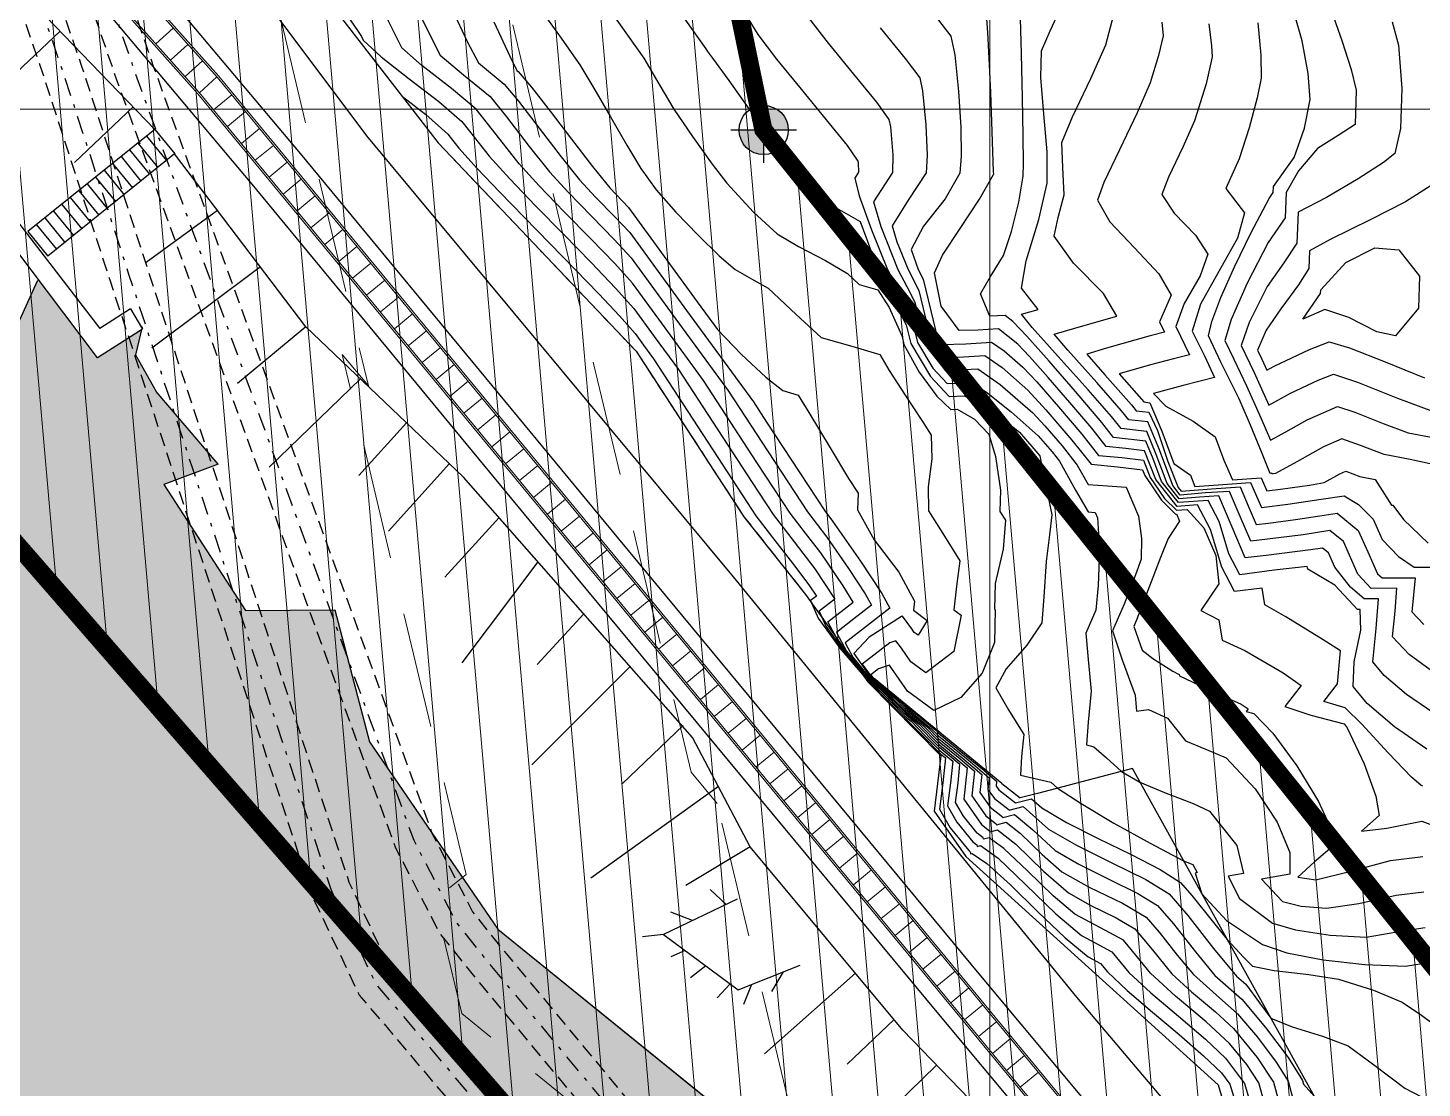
# Model space of a CAD drawing. Header units: metres. Extents: x 62264 to 62602, y 108404 to 109101.
# Drawn here: x 62473.59 to 62511.87, y 108523.11 to 108552.24 of the extents above; entities that cross this region are included whole.
import ezdxf
from ezdxf.enums import TextEntityAlignment as Align

# ---------------------------------------------------------------- set-up
doc = ezdxf.new("R2010")
doc.units = ezdxf.units.M
doc.header["$MEASUREMENT"] = 0
for name, pattern in [('DOT', [0.55, 0.3, -0.25]), ('NASCOSTA', [9.525, 6.35, -3.175]), ('TRATTEGGIATA2', [0.375, 0.25, -0.125]), ('TRATTOPUNTO2', [0.5, 0.25, -0.125, 0, -0.125])]:
    doc.linetypes.add(name, pattern=pattern)
for name, color, linetype, lineweight in [('0__Symbol', 7, 'Continuous', 25), ('0_Col__Red_0.50', 14, 'Continuous', 50), ('0_Hatch', 2, 'Continuous', 9)]:
    doc.layers.add(name, color=color, linetype=linetype, lineweight=lineweight)
for name, color, linetype in [('Bâti', 7, 'Continuous'), ('CANALISATION', 2, 'Continuous'), ('colore lago', 131, 'Continuous'), ('Conduite 1000', 170, 'Continuous'), ('coordinate', 2, 'Continuous'), ('curve livello 1m', 2, 'Continuous'), ('curve livello 5m', 7, 'Continuous'), ('Limite fiume', 6, 'Continuous'), ('LIN025CO', 7, 'Continuous'), ('LINCOLO-ROSSO-025', 10, 'Continuous'), ('pendenze', 2, 'Continuous'), ('Per+Mod Surf', 7, 'Continuous'), ('SCALE', 2, 'Continuous'), ('Strade', 7, 'Continuous'), ('TalusHautBas', 7, 'Continuous')]:
    doc.layers.add(name, color=color, linetype=linetype)
doc.layers.add('Colori bordi', color=5, linetype='Continuous', plot=False)

# ---------------------------------------------------------------- blocks, each defined once
blk = doc.blocks.new('CONTORNO')
at = {"layer": 'LINCOLO-ROSSO-025', "linetype": 'NASCOSTA', "lineweight": 0, "ltscale": 0.5, "flags": 128}
blk.add_lwpolyline([(26.165, -94.334), (25.446, -93.474), (-6.877, 42.135), (-4.985, 41.623), (-4.907, 41.912), (-5.109, 41.967), (-4.481, 44.283), (-5.968, 44.686), (9.426, 101.471, 0.76503), (-27.561, 123.114), (-31.83, 118.918, 0.278191), (-69.079, 126.141), (-85.83, 120.005), (-86.105, 120.756), (-102.99, 114.571), (-98.153, 109.314), (-85.2, 114.059), (-84.427, 113.219), (-89.144, 103.05), (-84.307, 97.793), (-77.785, 111.855), (-78.51, 112.191), (-77.184, 115.052, -0.198912), (-74.368, 117.643), (-67.474, 120.163, -0.281645), (-36.074, 114.45, 0.175507), (-40.663, 100.044), (-40.374, 92.645, 0.034114), (-43.469, 92.01), (-53.105, 89.338), (-53.319, 90.109), (-70.647, 85.303), (-66.249, 79.674), (-52.956, 83.36), (-52.253, 82.461), (-57.773, 72.704), (-53.908, 67.757), (-53.375, 67.075), (-47.588, 77.303), (-45.683, 80.67), (-46.38, 81.064), (-46.314, 81.181, -0.14195), (-42.731, 84.682), (-41.604, 85.286, -0.165813), (-34.47, 86.461, -0.072308), (-29.805, 84.968), (-22.578, 81.44), (16.586, -82.868), (15.866, -82.007), (19.27, -96.287), (18.407, -96.98), (19.153, -100.108), (27.051, -106.511), (29.932, -105.824), (28.44, -103.877), (26.165, -94.334)], format="xyb", close=True, dxfattribs=at)
blk = doc.blocks.new('LEV_PLAN')
h = blk.add_hatch(color=256)
h.dxf.hatch_style = 1
h.paths.add_polyline_path([(-0.135, 0), (0, 0), (0, 0.135, 0.414214)])
h.paths.add_polyline_path([(0, 0), (0, -0.135, 0.414214), (0.135, 0)])
for p, q in [((0, -0.18), (0, 0.18)), ((-0.18, 0), (0.18, 0))]:
    blk.add_line(p, q)
blk.add_circle((0, 0), 0.135)
at = {"lineweight": 30, "flags": 106}
blk.add_attdef('VALUE', text='', height=0.25, dxfattribs=at).set_placement((0, 0.3), align=Align.BOTTOM_CENTER)

msp = doc.modelspace()

# ---------------------------------------------------------------- hatches: boundary and pattern name
at = {"layer": '0_Hatch'}
h = msp.add_hatch(dxfattribs=at)
h.set_pattern_fill('ANSI31', color=80, scale=10, angle=50)
h.paths.add_polyline_path([(62442.323, 108573.649), (62456.71, 108587.8), (62475.029, 108572.561), (62488.11, 108576.805), (62493.781, 108549.443), (62532.883, 108500.608), (62517.169, 108487.597)])
at = {"layer": 'colore lago', "linetype": 'Continuous', "lineweight": 0}
msp.add_hatch(color=256, dxfattribs=at).paths.add_polyline_path([(62379.582, 108610.581), (62385.62, 108600.92), (62400.115, 108577.726), (62397.691, 108576.2), (62399.555, 108573.013), (62400.542, 108570.997), (62402.182, 108566.645), (62403.779, 108562.376), (62405.518, 108558.228), (62408.196, 108552.888), (62411.192, 108547.807), (62415.156, 108541.54), (62417.677, 108537.481), (62418.985, 108535.375), (62423.804, 108527.74), (62427.401, 108522.066), (62428.917, 108522.33), (62431.999, 108520.483), (62435.209, 108517.103), (62435.248, 108508.375), (62442.532, 108497.745), (62448.327, 108490.271), (62457.902, 108478.106), (62469.007, 108462.331), (62468.89, 108461.981), (62477.152, 108449.843), (62486.864, 108436.011), (62496.889, 108418.536), (62504.8, 108403.974), (62555.468, 108403.974), (62553.625, 108410.285), (62549.503, 108421.578), (62547.915, 108426.777), (62544.897, 108437.007), (62544.493, 108444.651), (62545.356, 108452.699), (62543.608, 108459.606), (62537.06, 108468.431), (62530.397, 108473.862), (62527.61, 108478.063), (62523.513, 108483.362), (62517.305, 108489.509), (62515.162, 108489.283), (62513.59, 108490.987), (62513.852, 108495.246), (62507.206, 108504.157), (62503.622, 108511.488), (62498.446, 108513.908), (62498.734, 108517.605), (62497.529, 108519.355), (62494.043, 108521.362), (62486.495, 108527.481), (62482.972, 108532.63), (62482.017, 108536.249), (62479.567, 108536.234), (62477.321, 108539.69), (62478.815, 108540.254), (62477.114, 108542.25), (62476.542, 108543.256), (62476.712, 108543.943), (62475.5, 108543.172), (62473.872, 108545.329), (62473.367, 108544.22), (62472.168, 108544.884), (62471.307, 108544.63), (62466.582, 108550.14), (62461.323, 108555.669), (62452.234, 108564.908), (62445.975, 108571.355), (62438.597, 108578.993), (62431.968, 108586.051), (62422.759, 108596.383), (62419.614, 108600.43), (62408.579, 108615.912), (62402.883, 108625.049), (62402.43, 108624.768), (62397.589, 108621.762), (62392.271, 108618.46)])

# ---------------------------------------------------------------- linework, layer by layer
at = {"layer": '0_Col__Red_0.50', "color": 80, "const_width": 0.5}
msp.add_lwpolyline([(62442.323, 108573.649), (62456.71, 108587.8), (62475.029, 108572.561), (62488.11, 108576.805), (62493.781, 108549.443), (62532.883, 108500.608), (62517.169, 108487.597)], close=True, dxfattribs=at)
at = {"layer": 'Bâti', "linetype": 'Continuous'}
for p, q in [((62475.352, 108555.586), (62481.069, 108548.782)), ((62474.158, 108554.582), (62479.875, 108547.778)), ((62471.052, 108549.835), (62475.564, 108543.98)), ((62477.075, 108549.448), (62473.592, 108546.639)), ((62477.075, 108549.448), (62477.623, 108548.777)), ((62475.5, 108543.172), (62470.994, 108549.143)), ((62477.619, 108548.774), (62474.136, 108545.965)), ((62481.069, 108548.782), (62489.803, 108538.198)), ((62479.866, 108547.789), (62488.598, 108537.207)), ((62473.367, 108544.22), (62473.855, 108545.291)), ((62476.411, 108544.521), (62475.564, 108543.98)), ((62476.411, 108544.521), (62476.733, 108543.956)), ((62476.733, 108543.956), (62475.5, 108543.172)), ((62489.803, 108538.198), (62499.743, 108526.198)), ((62488.598, 108537.207), (62498.544, 108525.2)), ((62499.743, 108526.198), (62510.124, 108513.756)), ((62498.544, 108525.2), (62508.926, 108512.757))]:
    msp.add_line(p, q, dxfattribs=at)
at = {"layer": 'CANALISATION', "linetype": 'Continuous', "lineweight": 0}
for p, q in [((62449.219, 108582.968), (62478.257, 108550.428)), ((62477.106, 108551.794), (62477.582, 108552.231)), ((62477.506, 108551.346), (62477.981, 108551.783)), ((62477.905, 108550.898), (62478.381, 108551.335)), ((62478.305, 108550.45), (62478.78, 108550.887)), ((62478.785, 108550.882), (62508.852, 108514.439)), ((62478.823, 108550.914), (62508.89, 108514.471)), ((62478.257, 108550.428), (62508.317, 108513.994)), ((62478.295, 108550.461), (62508.355, 108514.026)), ((62478.687, 108549.987), (62479.185, 108550.397)), ((62479.069, 108549.524), (62479.567, 108549.935)), ((62479.451, 108549.061), (62479.949, 108549.472)), ((62479.832, 108548.598), (62480.331, 108549.009)), ((62480.214, 108548.135), (62480.712, 108548.546)), ((62480.596, 108547.672), (62481.094, 108548.083)), ((62480.978, 108547.209), (62481.476, 108547.62)), ((62481.36, 108546.746), (62481.858, 108547.157)), ((62481.742, 108546.284), (62482.24, 108546.695)), ((62482.124, 108545.821), (62482.622, 108546.232)), ((62482.506, 108545.358), (62483.004, 108545.769)), ((62482.506, 108545.358), (62483.004, 108545.769)), ((62482.506, 108545.358), (62483.004, 108545.769)), ((62482.888, 108544.895), (62483.386, 108545.306)), ((62483.269, 108544.432), (62483.767, 108544.843)), ((62483.269, 108544.432), (62483.767, 108544.843)), ((62483.651, 108543.969), (62484.149, 108544.38)), ((62484.033, 108543.506), (62484.531, 108543.917)), ((62484.415, 108543.044), (62484.913, 108543.454)), ((62484.797, 108542.581), (62485.295, 108542.992)), ((62485.179, 108542.118), (62485.677, 108542.529)), ((62485.561, 108541.655), (62486.059, 108542.066)), ((62485.943, 108541.192), (62486.441, 108541.603)), ((62486.324, 108540.729), (62486.822, 108541.14)), ((62486.706, 108540.266), (62487.204, 108540.677)), ((62487.088, 108539.804), (62487.586, 108540.214)), ((62487.47, 108539.341), (62487.968, 108539.752)), ((62487.852, 108538.878), (62488.35, 108539.289)), ((62488.234, 108538.415), (62488.732, 108538.826)), ((62488.616, 108537.952), (62489.114, 108538.363)), ((62488.998, 108537.489), (62489.496, 108537.9)), ((62489.379, 108537.026), (62489.877, 108537.437)), ((62489.761, 108536.563), (62490.259, 108536.974)), ((62490.143, 108536.101), (62490.641, 108536.512)), ((62490.525, 108535.638), (62491.023, 108536.049)), ((62490.907, 108535.175), (62491.405, 108535.586)), ((62491.289, 108534.712), (62491.787, 108535.123)), ((62491.671, 108534.249), (62492.169, 108534.66)), ((62492.053, 108533.786), (62492.551, 108534.197)), ((62492.434, 108533.323), (62492.933, 108533.734)), ((62492.816, 108532.861), (62493.314, 108533.271)), ((62493.198, 108532.398), (62493.696, 108532.809)), ((62493.58, 108531.935), (62494.078, 108532.346)), ((62493.962, 108531.472), (62494.46, 108531.883)), ((62494.344, 108531.009), (62494.842, 108531.42)), ((62494.726, 108530.546), (62495.224, 108530.957)), ((62495.108, 108530.083), (62495.606, 108530.494)), ((62495.489, 108529.621), (62495.988, 108530.031)), ((62495.871, 108529.158), (62496.369, 108529.569)), ((62496.253, 108528.695), (62496.751, 108529.106)), ((62496.635, 108528.232), (62497.133, 108528.643)), ((62497.017, 108527.769), (62497.515, 108528.18)), ((62497.399, 108527.306), (62497.897, 108527.717)), ((62497.781, 108526.843), (62498.279, 108527.254)), ((62498.163, 108526.38), (62498.661, 108526.791)), ((62498.544, 108525.918), (62499.043, 108526.328)), ((62498.926, 108525.455), (62499.424, 108525.866)), ((62499.308, 108524.992), (62499.806, 108525.403)), ((62499.69, 108524.529), (62500.188, 108524.94)), ((62500.072, 108524.066), (62500.57, 108524.477)), ((62500.454, 108523.603), (62500.952, 108524.014)), ((62500.836, 108523.14), (62501.334, 108523.551))]:
    msp.add_line(p, q, dxfattribs=at)
at = {"layer": 'CANALISATION', "linetype": 'Continuous', "lineweight": 0, "flags": 128}
for points in [[(62478.785, 108550.882), (62449.709, 108583.463)], [(62478.823, 108550.914), (62449.744, 108583.499)], [(62478.295, 108550.461), (62449.254, 108583.004)]]:
    msp.add_lwpolyline(points, dxfattribs=at)
at = {"layer": 'Colori bordi', "linetype": 'Continuous', "lineweight": 0, "flags": 128}
msp.add_lwpolyline([(62494.043, 108521.362), (62486.495, 108527.481), (62482.972, 108532.63), (62482.017, 108536.249), (62479.567, 108536.234), (62477.321, 108539.69), (62478.815, 108540.254), (62477.114, 108542.25), (62476.542, 108543.256), (62476.712, 108543.943), (62475.5, 108543.172), (62473.872, 108545.329), (62473.367, 108544.22), (62472.168, 108544.884), (62471.307, 108544.63), (62466.582, 108550.14), (62461.323, 108555.669), (62452.234, 108564.908), (62445.975, 108571.355), (62438.597, 108578.993), (62431.968, 108586.051), (62422.759, 108596.383), (62419.614, 108600.43), (62408.579, 108615.912)], dxfattribs=at)
at = {"layer": 'Conduite 1000', "linetype": 'TRATTEGGIATA2', "ltscale": 1.5, "flags": 128}
for points, elevation in [([(62462.951, 108569.266), (62468.482, 108563.313), (62474.066, 108557.787), (62475.014, 108556.513), (62475.806, 108554.754), (62477.042, 108551.158), (62484.673, 108530.139), (62485.796, 108527.96), (62486.539, 108527.03), (62496.147, 108515.461), (62498.015, 108513.188), (62499.314, 108511.67), (62499.508, 108511.447), (62501.86, 108508.75), (62502.044, 108508.532), (62503.096, 108507.296), (62503.169, 108507.21), (62506.669, 108502.962), (62510.917, 108497.796), (62515.172, 108492.623), (62520.198, 108486.553), (62525.225, 108480.482), (62530.361, 108474.313), (62535.499, 108468.144), (62540.212, 108462.497), (62544.926, 108456.851), (62565.713, 108432.084), (62567.128, 108430.36), (62568.411, 108428.898), (62569.163, 108427.961), (62570.114, 108426.834), (62570.457, 108426.45), (62575.082, 108420.662), (62582.399, 108411.97), (62582.754, 108410.872), (62581.736, 108410.542), (62581.445, 108411.441), (62574.254, 108419.984), (62569.64, 108425.759), (62569.306, 108426.133), (62568.337, 108427.281), (62567.592, 108428.209), (62566.312, 108429.667), (62564.89, 108431.401), (62544.106, 108456.164), (62539.391, 108461.812), (62534.677, 108467.459), (62529.539, 108473.629), (62524.402, 108479.799), (62519.374, 108485.87), (62514.347, 108491.942), (62510.09, 108497.117), (62505.844, 108502.281), (62502.347, 108506.525), (62502.28, 108506.604), (62501.229, 108507.839), (62501.048, 108508.052), (62498.701, 108510.744), (62498.504, 108510.971), (62497.195, 108512.501), (62495.322, 108514.78), (62485.71, 108526.354), (62484.894, 108527.375), (62483.691, 108529.709), (62476.034, 108550.802), (62474.81, 108554.36), (62474.086, 108555.967), (62473.256, 108557.084), (62467.714, 108562.568), (62462.167, 108568.537)], 279.04), ([(62463.405, 108565.574), (62465.133, 108563.791), (62469.02, 108559.793), (62472.915, 108555.789), (62473.768, 108554.683), (62474.27, 108553.501), (62475.053, 108551.212), (62475.959, 108548.424), (62476.864, 108545.64), (62482.403, 108528.776), (62483.598, 108526.257), (62484.158, 108525.609), (62494.437, 108513.44), (62495.976, 108511.575), (62496.99, 108510.456), (62498.469, 108508.942), (62499.969, 108507.403), (62500.142, 108507.214), (62501.341, 108505.952), (62503.051, 108503.871), (62504.767, 108501.782), (62509.889, 108495.622), (62515.014, 108489.461), (62518.195, 108485.622), (62525.264, 108477.098), (62530.391, 108470.978), (62534.032, 108466.633), (62535.529, 108464.845), (62535.642, 108464.708), (62536.737, 108463.404), (62545.242, 108453.253), (62545.418, 108453.044), (62561.204, 108434.247), (62563.166, 108431.887), (62565.561, 108428.98), (62566.396, 108428.011), (62567.418, 108426.731), (62568.805, 108425.067), (62572.623, 108420.422), (62576.608, 108415.646), (62580.658, 108410.792), (62581.152, 108409.337), (62580.139, 108408.993), (62579.709, 108410.26), (62575.787, 108414.96), (62571.799, 108419.739), (62567.981, 108424.384), (62566.589, 108426.054), (62565.572, 108427.328), (62564.743, 108428.291), (62562.342, 108431.205), (62560.383, 108433.561), (62544.599, 108452.356), (62544.422, 108452.566), (62535.917, 108462.716), (62534.82, 108464.023), (62534.706, 108464.161), (62533.211, 108465.946), (62529.571, 108470.291), (62524.442, 108476.413), (62517.372, 108484.939), (62514.19, 108488.777), (62509.066, 108494.938), (62503.943, 108501.1), (62502.224, 108503.191), (62500.538, 108505.243), (62499.359, 108506.485), (62499.192, 108506.668), (62497.703, 108508.194), (62496.211, 108509.723), (62495.167, 108510.875), (62493.616, 108512.754), (62483.344, 108524.914), (62482.694, 108525.668), (62481.407, 108528.378), (62475.846, 108545.308), (62474.941, 108548.093), (62474.037, 108550.874), (62473.27, 108553.119), (62472.836, 108554.139), (62472.105, 108555.087), (62468.252, 108559.048), (62464.365, 108563.045), (62462.637, 108564.829)], 277.833)]:
    msp.add_lwpolyline(points, close=True, dxfattribs=dict(at, elevation=elevation))
at = {"layer": 'Conduite 1000', "linetype": 'TRATTOPUNTO2', "ltscale": 2, "flags": 128}
for points, elevation in [([(62462.559, 108568.901), (62468.098, 108562.94), (62473.661, 108557.435), (62474.55, 108556.24), (62475.308, 108554.557), (62476.538, 108550.98), (62484.182, 108529.924), (62485.345, 108527.667), (62486.124, 108526.692), (62495.734, 108515.121), (62497.605, 108512.844), (62498.909, 108511.32), (62499.105, 108511.096), (62501.454, 108508.401), (62501.636, 108508.186), (62502.688, 108506.95), (62502.758, 108506.868), (62506.256, 108502.622), (62510.504, 108497.456), (62514.759, 108492.282), (62519.786, 108486.211), (62524.813, 108480.14), (62529.95, 108473.971), (62535.088, 108467.802), (62539.801, 108462.154), (62544.516, 108456.507), (62565.301, 108431.742), (62566.72, 108430.013), (62568.001, 108428.553), (62568.75, 108427.621), (62569.71, 108426.484), (62570.049, 108426.105), (62574.668, 108420.323), (62581.922, 108411.705), (62582.245, 108410.707)], 279.04), ([(62463.021, 108565.201), (62464.749, 108563.418), (62468.636, 108559.42), (62472.51, 108555.438), (62473.302, 108554.411), (62473.77, 108553.31), (62474.545, 108551.043), (62475.45, 108548.258), (62476.355, 108545.474), (62481.905, 108528.577), (62483.146, 108525.962), (62483.751, 108525.261), (62494.026, 108513.097), (62495.571, 108511.225), (62496.601, 108510.09), (62498.086, 108508.568), (62499.58, 108507.036), (62499.751, 108506.85), (62500.939, 108505.597), (62502.637, 108503.531), (62504.355, 108501.441), (62509.478, 108495.28), (62514.602, 108489.119), (62517.784, 108485.281), (62524.853, 108476.755), (62529.981, 108470.634), (62533.622, 108466.289), (62535.117, 108464.503), (62535.231, 108464.366), (62536.327, 108463.06), (62544.832, 108452.909), (62545.008, 108452.7), (62560.794, 108433.904), (62562.754, 108431.546), (62565.152, 108428.636), (62565.984, 108427.67), (62567.003, 108426.392), (62568.393, 108424.725), (62572.211, 108420.08), (62576.198, 108415.303), (62580.184, 108410.526), (62580.646, 108409.165)], 277.833)]:
    msp.add_lwpolyline(points, dxfattribs=dict(at, elevation=elevation))
at = {"layer": 'coordinate', "linetype": 'Continuous', "lineweight": 0}
for p, q in [((62500, 108696.995), (62500, 108403.974)), ((62300, 108550), (62587, 108550))]:
    msp.add_line(p, q, dxfattribs=at)
at = {"layer": 'curve livello 1m', "flags": 128}
for points in [[(62481.231, 108554.225), (62482.653, 108552.139), (62482.747, 108551.996), (62482.797, 108551.895), (62483.292, 108551.436), (62484.061, 108550.838), (62484.876, 108550.211), (62485.507, 108549.662), (62485.854, 108549.224), (62486.253, 108548.713), (62486.821, 108548.089), (62487.529, 108547.351), (62488.3, 108546.563), (62489.058, 108545.788), (62489.725, 108545.09), (62490.224, 108544.532), (62490.788, 108543.759), (62491.452, 108542.85), (62493.473, 108539.75), (62494.051, 108538.869), (62494.623, 108538.123), (62495.196, 108537.375), (62495.741, 108536.545), (62495.314, 108536.214), (62495.498, 108535.799), (62496.006, 108535.087), (62496.685, 108534.291), (62496.86, 108534.147), (62497.26, 108533.742), (62497.662, 108533.335), (62497.835, 108533.192), (62498.237, 108532.786), (62498.639, 108532.379), (62498.98, 108532.096), (62498.918, 108531.5), (62498.84, 108530.867), (62499.092, 108530.423), (62499.537, 108529.877), (62499.638, 108529.8), (62499.654, 108529.753), (62499.745, 108529.777), (62500.226, 108529.429), (62500.983, 108528.709), (62501.814, 108527.906), (62502.519, 108527.306), (62503.351, 108526.858), (62503.817, 108526.29), (62504.417, 108525.733), (62505.177, 108525.088), (62505.919, 108524.456), (62506.468, 108523.937), (62506.987, 108523.241), (62507.186, 108522.595)], [(62486.921, 108553.773), (62488.182, 108552.013), (62488.74, 108551.224), (62489.13, 108550.582), (62489.583, 108549.794), (62490.035, 108549.01), (62490.42, 108548.377), (62490.839, 108547.79), (62491.382, 108547.178), (62491.993, 108546.54), (62492.569, 108545.979), (62493.01, 108545.598), (62493.456, 108545.347), (62493.915, 108545.091), (62494.68, 108544.364), (62495.368, 108543.731), (62496.212, 108543.493), (62496.978, 108543.26), (62497.24, 108542.828), (62497.66, 108542.176), (62498.148, 108541.428), (62498.389, 108541.045), (62498.403, 108540.395), (62498.306, 108539.629), (62498.319, 108538.974), (62498.758, 108538.279), (62499.179, 108537.6), (62499.082, 108536.899), (62499.012, 108536.256), (62499.213, 108536.106), (62499.008, 108535.105), (62498.245, 108534.519), (62497.834, 108534.821), (62497.57, 108535.201), (62497.422, 108535.404), (62497.256, 108535.349), (62496.497, 108534.761), (62496.793, 108534.346), (62497.509, 108533.755), (62497.691, 108533.572), (62498.4, 108532.984), (62498.59, 108532.792), (62499.4, 108532.129), (62499.983, 108531.636), (62499.947, 108531.321), (62500.125, 108531.068), (62500.527, 108530.76), (62500.532, 108530.748), (62500.913, 108530.849), (62501.612, 108530.226), (62502.378, 108529.784), (62503.349, 108529.304), (62504.279, 108528.841), (62504.92, 108528.448), (62505.433, 108527.86), (62506.139, 108526.951), (62506.772, 108526.191), (62507.025, 108525.966), (62507.399, 108525.457), (62507.718, 108525.04), (62508.297, 108524.798), (62509.137, 108524.544), (62509.841, 108524.278), (62510.574, 108523.733), (62511.39, 108523.115), (62512.293, 108522.647)], [(62485.23, 108552.762), (62485.661, 108551.842), (62485.962, 108551.275), (62486.667, 108550.694), (62487.063, 108550.219), (62487.628, 108549.48), (62488.23, 108548.69), (62488.734, 108548.063), (62489.177, 108547.59), (62489.708, 108547.048), (62490.113, 108546.612), (62491.673, 108544.474), (62493.508, 108541.961), (62493.87, 108541.406), (62495.465, 108538.975), (62495.684, 108538.689), (62496.449, 108537.586), (62497.031, 108536.7), (62497.256, 108536.297), (62496.638, 108535.819), (62496.024, 108535.342), (62496.24, 108534.947), (62496.75, 108534.324), (62497.249, 108533.912), (62497.679, 108533.477), (62498.174, 108533.067), (62498.61, 108532.627), (62499.175, 108532.164), (62499.582, 108531.82), (62499.504, 108531.14), (62499.89, 108530.592), (62500.172, 108530.376), (62500.18, 108530.35), (62500.446, 108530.42), (62500.839, 108530.111), (62501.436, 108529.532), (62501.975, 108529.058), (62502.731, 108528.637), (62503.64, 108528.192), (62504.292, 108527.812), (62504.652, 108527.4), (62505.146, 108526.763), (62505.59, 108526.231), (62506.212, 108525.681), (62506.802, 108525.155), (62507.347, 108524.51), (62507.86, 108523.824), (62508.186, 108523.302), (62508.347, 108522.719)], [(62489.353, 108553.023), (62490.5, 108551.401), (62490.914, 108550.7), (62491.323, 108550.006), (62491.835, 108549.248), (62492.373, 108548.493), (62492.777, 108547.968), (62493.51, 108547.174), (62494.157, 108546.575), (62494.743, 108546.227), (62495.484, 108545.848), (62496.096, 108545.489), (62496.416, 108545.189), (62496.925, 108545.041), (62497.232, 108544.558), (62497.588, 108543.759), (62497.642, 108543.538), (62498.063, 108542.777), (62498.541, 108542.118), (62498.933, 108541.757), (62499.104, 108541.765), (62499.579, 108541.484), (62499.968, 108541.077), (62500.153, 108540.462), (62500.294, 108539.542), (62500.274, 108538.953), (62500.426, 108538.71), (62500.363, 108537.916), (62500.144, 108536.975), (62500.123, 108536.273), (62500.148, 108536.254), (62500.131, 108535.356), (62499.791, 108534.508), (62499.207, 108533.841), (62498.458, 108533.485), (62497.742, 108534.013), (62497.281, 108534.676), (62497.242, 108534.729), (62496.941, 108534.63), (62496.734, 108534.47), (62496.815, 108534.357), (62497.191, 108534.044), (62497.639, 108533.677), (62497.696, 108533.619), (62498.105, 108533.281), (62498.513, 108532.942), (62498.581, 108532.874), (62499.159, 108532.393), (62499.837, 108531.851), (62500.183, 108531.544), (62500.169, 108531.412), (62500.243, 108531.306), (62500.705, 108530.953), (62500.707, 108530.947), (62501.147, 108531.063), (62501.431, 108530.81), (62502.107, 108530.409), (62502.971, 108529.972), (62503.877, 108529.531), (62504.68, 108529.119), (62505.233, 108528.765), (62505.544, 108528.402), (62506.063, 108527.754), (62506.519, 108527.199), (62506.965, 108526.708), (62507.213, 108526.461), (62507.805, 108526.344), (62508.759, 108526.232), (62509.575, 108526.103), (62510.531, 108525.804), (62511.318, 108525.478), (62511.852, 108525.121), (62512.663, 108524.512)], [(62512.001, 108532.428), (62511.112, 108533.04), (62510.361, 108533.675), (62509.974, 108534.142), (62509.974, 108534.142), (62510, 108534.819), (62510.183, 108535.691), (62510.166, 108536.263), (62510.166, 108536.263), (62510.091, 108536.263), (62509.469, 108536.931), (62508.727, 108537.368), (62508.714, 108537.446), (62507.806, 108537.338), (62506.867, 108537.216), (62506.867, 108537.216), (62506.563, 108537.787), (62506.299, 108538.678), (62505.995, 108539.257), (62505.995, 108539.257), (62505.175, 108539.197), (62504.713, 108539.775), (62504.48, 108540.397), (62504.278, 108540.887), (62504.278, 108540.887), (62503.397, 108540.983), (62503.07, 108541.398), (62502.351, 108542.248), (62501.628, 108543.081), (62501.017, 108543.765), (62500.631, 108544.171), (62500.631, 108544.171), (62500.423, 108544.337), (62500.003, 108544.318), (62499.739, 108544.934), (62500.014, 108545.41), (62500.37, 108545.986), (62500.37, 108545.986), (62500.59, 108546.64), (62500.793, 108547.445), (62500.919, 108548.159), (62500.919, 108548.159), (62500.925, 108548.515), (62500.917, 108549.271), (62500.897, 108550.314), (62500.867, 108551.532), (62500.83, 108552.814)], [(62512.163, 108533.429), (62511.439, 108533.928), (62510.827, 108534.445), (62510.512, 108534.825), (62510.512, 108534.825), (62510.61, 108535.737), (62510.668, 108536.553), (62510.668, 108536.553), (62510.28, 108536.551), (62509.904, 108536.876), (62509.47, 108537.421), (62509.47, 108537.421), (62509.295, 108537.815), (62509.129, 108537.948), (62508.805, 108537.9), (62507.585, 108537.74), (62507.014, 108537.677), (62507.014, 108537.677), (62506.65, 108538.525), (62506.286, 108539.381), (62506.286, 108539.381), (62505.757, 108539.346), (62505.202, 108539.301), (62505.202, 108539.301), (62504.866, 108539.721), (62504.568, 108540.521), (62504.308, 108541.15), (62504.308, 108541.15), (62503.604, 108541.228), (62503.343, 108541.559), (62502.701, 108542.294), (62501.874, 108543.214), (62501.163, 108544.01), (62500.868, 108544.372), (62501.326, 108544.504), (62500.868, 108545.089), (62501, 108545.834), (62501.341, 108546.975), (62501.574, 108547.973), (62501.574, 108547.973), (62501.57, 108548.829), (62501.482, 108549.873), (62501.402, 108550.875), (62501.421, 108551.605), (62501.421, 108551.605), (62501.66, 108552.152), (62501.959, 108552.809)], [(62509.326, 108552.852), (62509.664, 108551.893), (62509.919, 108551.095), (62510.055, 108550.525), (62510.055, 108550.525), (62510.025, 108549.586), (62509.56, 108549.276), (62508.995, 108548.926), (62508.474, 108548.309), (62508.132, 108547.717), (62508.106, 108547.017), (62507.644, 108546.342), (62507.066, 108545.223), (62506.623, 108544.224), (62506.45, 108543.645), (62506.696, 108543.132), (62507.05, 108542.408), (62507.436, 108541.523), (62507.708, 108540.911), (62508.124, 108541.137), (62508.708, 108541.466), (62509.547, 108541.835), (62510.02, 108541.682), (62510.802, 108541.365), (62511.486, 108541.113), (62512.216, 108540.974)], [(62507.602, 108522.471), (62507.387, 108523.262), (62507.387, 108523.262), (62507.055, 108523.762), (62506.579, 108524.343), (62506.579, 108524.343), (62505.937, 108524.934), (62505.1, 108525.642), (62504.408, 108526.27), (62504.408, 108526.27), (62504.009, 108526.762), (62503.665, 108527.176), (62503.665, 108527.176), (62503.035, 108527.52), (62502.337, 108527.89), (62502.337, 108527.89), (62501.738, 108528.4), (62501.031, 108529.083), (62500.388, 108529.695), (62499.978, 108529.991), (62499.978, 108529.991), (62499.829, 108529.952), (62499.816, 108529.992), (62499.655, 108530.115), (62499.276, 108530.58), (62499.061, 108530.958), (62499.061, 108530.958), (62499.128, 108531.497), (62499.18, 108532.004), (62499.18, 108532.004), (62498.629, 108532.461), (62497.948, 108533.15), (62497.668, 108533.383), (62496.989, 108534.069), (62496.707, 108534.302), (62495.894, 108535.294), (62495.551, 108535.923), (62495.551, 108535.923), (62496.246, 108536.463), (62495.974, 108536.915), (62495.359, 108537.813), (62494.94, 108538.359), (62494.522, 108538.905), (62494.522, 108538.905), (62493.605, 108540.302), (62492.138, 108542.554), (62491.083, 108543.998), (62490.187, 108545.225), (62489.701, 108545.764), (62489.043, 108546.446), (62488.317, 108547.186), (62487.628, 108547.898), (62487.08, 108548.497), (62487.08, 108548.497), (62486.445, 108549.309), (62485.894, 108550.006), (62485.894, 108550.006), (62485.22, 108550.575), (62484.404, 108551.2), (62483.852, 108551.688), (62483.852, 108551.688), (62483.444, 108552.513)], [(62486.386, 108552.398), (62486.824, 108551.458), (62487.017, 108551.068), (62487.053, 108551.038), (62487.416, 108550.611), (62487.931, 108549.946), (62488.516, 108549.175), (62489.087, 108548.431), (62489.562, 108547.846), (62490.076, 108547.305), (62491.968, 108544.713), (62492.522, 108543.955), (62493.18, 108543.263), (62493.846, 108542.64), (62494.319, 108542.272), (62494.733, 108542.151), (62495.032, 108541.669), (62495.613, 108540.698), (62496.123, 108539.857), (62496.38, 108539.458), (62496.364, 108538.995), (62496.825, 108538.171), (62497.5, 108537.288), (62497.932, 108536.49), (62497.9, 108536.238), (62498.277, 108535.957), (62498.031, 108535.553), (62497.926, 108535.63), (62497.859, 108535.727), (62497.602, 108536.078), (62497.571, 108536.068), (62496.689, 108535.499), (62496.261, 108535.051), (62496.771, 108534.335), (62497.379, 108533.834), (62497.685, 108533.524), (62498.287, 108533.026), (62498.6, 108532.709), (62499.287, 108532.146), (62499.782, 108531.728), (62499.726, 108531.23), (62500.008, 108530.83), (62500.35, 108530.568), (62500.356, 108530.549), (62500.68, 108530.634), (62501.177, 108530.206), (62501.794, 108529.642), (62502.445, 108529.266), (62503.271, 108528.858), (62504.061, 108528.464), (62504.606, 108528.13), (62505.042, 108527.63), (62505.643, 108526.857), (62506.181, 108526.211), (62506.914, 108525.56), (62507.572, 108524.782), (62508.192, 108523.953), (62508.586, 108523.322), (62508.613, 108523.222), (62508.916, 108522.88)], [(62493.307, 108552.575), (62493.634, 108552.052), (62494.144, 108551.38), (62494.818, 108550.552), (62495.51, 108549.713), (62496.078, 108549.005), (62496.376, 108548.571), (62496.384, 108548.531), (62496.396, 108548.276), (62496.291, 108548.112), (62496.411, 108547.623), (62496.746, 108546.693), (62497.194, 108545.601), (62497.527, 108544.964), (62497.821, 108544.39), (62498.015, 108543.591), (62498.431, 108542.889), (62498.828, 108542.47), (62499.481, 108542.5), (62499.906, 108542.233), (62500.587, 108541.69), (62501.322, 108541.033), (62501.709, 108540.594), (62501.911, 108540.337), (62502.351, 108539.535), (62502.697, 108538.939), (62502.89, 108538.924), (62502.952, 108538.779), (62503.007, 108537.901), (62502.976, 108536.92), (62502.906, 108536.239), (62502.638, 108535.613), (62502.697, 108534.887), (62502.783, 108534.02), (62502.697, 108533.168), (62502.652, 108532.539), (62502.853, 108532.493), (62503.206, 108532.183), (62503.614, 108531.812), (62504.122, 108531.519), (62504.795, 108531.236), (62505.582, 108530.928), (62506.029, 108530.722), (62506.779, 108529.774), (62506.961, 108529.011), (62506.547, 108528.938), (62506.856, 108528.327), (62507.758, 108527.649), (62508.394, 108527.458), (62509.346, 108527.313), (62510.328, 108527.26), (62511.178, 108527.408), (62511.948, 108527.529)], [(62495.022, 108552.515), (62495.56, 108551.815), (62496.258, 108550.966), (62496.889, 108550.191), (62497.227, 108549.716), (62497.268, 108549.519), (62497.332, 108548.753), (62497.323, 108548.265), (62496.806, 108547.456), (62497.004, 108546.779), (62497.474, 108545.601), (62497.72, 108545.129), (62497.938, 108544.705), (62498.073, 108544.136), (62498.201, 108543.618), (62498.775, 108542.826), (62499.669, 108542.867), (62500.283, 108542.445), (62501.184, 108541.661), (62501.51, 108541.304), (62501.981, 108540.754), (62502.399, 108540.225), (62502.697, 108539.694), (62503.227, 108539.657), (62503.746, 108539.617), (62504.083, 108538.828), (62504.164, 108538.211), (62504.157, 108537.64), (62504.002, 108537.216), (62503.683, 108536.411), (62503.366, 108535.675), (62503.636, 108534.875), (62503.987, 108533.912), (62504.028, 108533.468), (62504.153, 108533.486), (62504.36, 108533.516), (62504.874, 108533.273), (62505.375, 108532.654), (62505.951, 108532.419), (62506.488, 108532.189), (62507.282, 108531.334), (62507.892, 108530.415), (62508.236, 108529.584), (62508.233, 108528.99), (62507.458, 108528.853), (62508.031, 108528.243), (62508.547, 108528.114), (62509.247, 108528.059), (62510.13, 108528.188), (62511.151, 108528.413), (62511.917, 108528.503)], [(62498.432, 108552.647), (62498.929, 108552.006), (62499.034, 108551.496), (62499.137, 108550.489), (62499.2, 108549.509), (62499.216, 108548.709), (62499.179, 108548.242), (62498.77, 108547.54), (62498.175, 108546.787), (62497.838, 108546.146), (62498.034, 108545.599), (62498.171, 108545.336), (62498.377, 108544.465), (62498.574, 108543.671), (62498.67, 108543.539), (62499.336, 108543.562), (62500.046, 108543.602), (62500.395, 108543.362), (62500.907, 108542.916), (62501.286, 108542.511), (62501.885, 108541.83), (62502.526, 108541.076), (62502.984, 108540.495), (62503.622, 108540.431), (62504.219, 108540.359), (62504.405, 108539.883), (62504.797, 108539.311), (62505.12, 108538.988), (62505.413, 108539.009), (62505.877, 108538.503), (62506.2, 108537.747), (62506.285, 108536.968), (62505.796, 108536.235), (62506.283, 108535.973), (62506.377, 108535.418), (62506.996, 108535.131), (62508.052, 108534.525), (62508.546, 108534.177), (62508.101, 108533.6), (62508.812, 108533.358), (62509.726, 108533.119), (62509.809, 108533.006), (62510.276, 108532.023), (62510.601, 108531.133), (62510.687, 108530.603), (62510.202, 108530.176), (62510.903, 108530.254), (62511.856, 108530.45), (62512.224, 108530.306)], [(62512.325, 108534.43), (62511.51, 108535.021), (62511.05, 108535.509), (62511.05, 108535.509), (62511.126, 108536.213), (62511.171, 108536.843), (62511.171, 108536.843), (62510.468, 108536.84), (62510.102, 108537.234), (62509.705, 108538.125), (62509.33, 108538.426), (62508.598, 108538.316), (62507.62, 108538.188), (62507.161, 108538.137), (62507.161, 108538.137), (62506.869, 108538.818), (62506.577, 108539.505), (62506.577, 108539.505), (62505.919, 108539.462), (62505.229, 108539.405), (62505.229, 108539.405), (62505.02, 108539.667), (62504.655, 108540.645), (62504.337, 108541.414), (62504.337, 108541.414), (62503.811, 108541.472), (62503.615, 108541.72), (62502.933, 108542.496), (62502.138, 108543.38), (62501.763, 108543.825), (62501.763, 108543.825), (62502.62, 108544.071), (62503.482, 108544.318), (62503.482, 108544.318), (62503.124, 108544.939), (62502.294, 108545.776), (62501.762, 108546.518), (62501.762, 108546.518), (62501.879, 108547.029), (62502.041, 108547.654), (62502.041, 108547.654), (62502.004, 108548.402), (62501.98, 108549.084), (62501.98, 108549.084), (62502.267, 108549.789), (62502.774, 108550.845), (62503.18, 108551.767), (62503.18, 108551.767), (62503.407, 108552.601)], [(62504.725, 108552.397), (62504.754, 108552.018), (62504.634, 108551.474), (62504.401, 108550.726), (62504.046, 108549.903), (62503.558, 108548.889), (62503.131, 108547.987), (62502.959, 108547.502), (62503.296, 108546.911), (62503.967, 108546.197), (62504.638, 108545.483), (62504.975, 108544.892), (62504.653, 108544.164), (62504.791, 108543.88), (62504.401, 108543.777), (62503.206, 108543.442), (62502.659, 108543.278), (62503.158, 108542.703), (62503.888, 108541.881), (62504.017, 108541.716), (62504.367, 108541.678), (62504.605, 108541.18), (62504.886, 108540.329), (62505.174, 108539.613), (62505.256, 108539.51), (62506.082, 108539.577), (62506.868, 108539.629), (62507.088, 108539.111), (62507.308, 108538.598), (62507.654, 108538.636), (62508.391, 108538.733), (62509.062, 108538.835), (62509.531, 108538.904), (62510.116, 108538.434), (62510.38, 108537.843), (62510.647, 108537.241), (62510.775, 108537.129), (62511.673, 108537.133), (62511.588, 108536.192), (62511.913, 108535.848)], [(62507.353, 108552.374), (62507.436, 108551.487), (62507.447, 108550.854), (62507.343, 108550.312), (62507.12, 108549.493), (62506.844, 108548.643), (62506.476, 108547.82), (62506.99, 108547.154), (62506.799, 108546.46), (62506.297, 108545.56), (62505.782, 108544.644), (62505.551, 108543.904), (62505.897, 108543.23), (62506.168, 108542.635), (62505.303, 108542.416), (62504.49, 108542.194), (62504.831, 108541.85), (62505.583, 108541.437), (62506.182, 108541.006), (62506.428, 108540.36), (62506.664, 108539.819), (62507.45, 108539.877), (62507.602, 108539.52), (62507.977, 108539.566), (62508.774, 108539.68), (62509.177, 108539.746), (62509.612, 108539.988), (62509.777, 108540.061), (62510.16, 108539.918), (62510.577, 108539.835), (62511.03, 108539.13), (62511.068, 108539.122), (62511.356, 108538.736), (62512.034, 108538.08)], [(62512.09, 108540.262), (62511.539, 108540.379), (62510.823, 108540.516), (62510.823, 108540.516), (62510.172, 108540.765), (62509.662, 108540.948), (62509.662, 108540.948), (62509.16, 108540.727), (62508.428, 108540.316), (62507.838, 108539.993), (62507.838, 108539.993), (62507.77, 108539.983), (62507.749, 108539.98), (62507.741, 108540.001), (62507.696, 108539.997), (62507.473, 108540.542), (62507.156, 108541.328), (62507.156, 108541.328), (62506.841, 108542.045), (62506.345, 108543.058), (62506, 108543.774), (62506, 108543.774), (62506.091, 108544.167), (62506.343, 108544.831), (62506.717, 108545.677), (62507.174, 108546.613), (62507.671, 108547.549), (62507.671, 108547.549), (62507.782, 108547.711), (62507.788, 108547.878), (62508.358, 108548.676), (62508.638, 108549.478), (62508.793, 108550.271), (62508.793, 108550.271), (62508.737, 108550.981), (62508.572, 108551.883), (62508.572, 108551.883), (62508.36, 108552.616)], [(62511.043, 108552.406), (62511.217, 108551.76), (62511.312, 108550.575), (62511.277, 108549.472), (62511.121, 108548.781), (62510.807, 108548.54), (62510.11, 108548.093), (62509.24, 108547.574), (62508.461, 108547.176), (62508.43, 108546.324), (62508.068, 108545.784), (62507.616, 108545.136), (62507.121, 108544.143), (62506.899, 108543.515), (62507.26, 108542.772), (62507.655, 108541.872), (62508.256, 108542.206), (62509.011, 108542.56), (62509.432, 108542.723), (62510.095, 108542.508), (62511.191, 108542.063), (62512.149, 108541.711)], [(62496.988, 108552.239), (62497.679, 108551.399), (62498.078, 108550.861), (62498.151, 108550.508), (62498.24, 108549.576), (62498.277, 108548.741), (62498.251, 108548.253), (62497.759, 108547.504), (62497.322, 108546.801), (62497.45, 108546.363), (62497.754, 108545.6), (62498.054, 108545.021), (62498.225, 108544.301), (62498.388, 108543.645), (62498.723, 108543.182), (62499.272, 108543.202), (62499.858, 108543.235), (62500.339, 108542.903), (62501.046, 108542.288), (62501.539, 108541.749), (62502.253, 108540.915), (62502.777, 108540.251), (62503.507, 108540.178), (62504.19, 108540.095), (62504.252, 108539.937), (62504.713, 108539.264), (62505.093, 108538.883), (62505.122, 108538.886), (62505.207, 108538.685), (62504.891, 108538.211), (62504.684, 108537.691), (62504.341, 108536.782), (62504.038, 108535.999), (62503.949, 108535.792), (62504.178, 108535.143), (62504.475, 108534.919), (62505.019, 108534.568), (62505.198, 108534.472), (62505.203, 108534.443), (62505.919, 108534.102), (62506.896, 108533.657), (62507.093, 108533.536), (62507.036, 108533.462), (62507.243, 108533.401), (62507.766, 108532.862), (62508.425, 108531.969), (62509.023, 108530.989), (62509.348, 108530.264), (62509.46, 108529.793), (62508.902, 108529.325), (62508.454, 108528.906), (62508.948, 108528.832), (62509.909, 108529.07), (62511, 108529.368), (62511.887, 108529.476)], [(62483.871, 108550.348), (62484.517, 108549.858), (62485.12, 108549.318), (62485.425, 108548.93), (62485.924, 108548.376), (62486.533, 108547.733), (62487.211, 108547.035), (62487.919, 108546.312), (62488.618, 108545.598), (62489.267, 108544.927), (62489.828, 108544.329), (62490.261, 108543.839), (62490.493, 108543.521), (62490.767, 108543.146), (62493.34, 108539.198), (62493.579, 108538.834), (62494.033, 108538.235), (62494.579, 108537.537), (62495.033, 108536.937), (62495.236, 108536.628), (62495.077, 108536.505), (62495.29, 108536.025), (62495.878, 108535.201), (62496.664, 108534.28), (62496.73, 108534.226), (62497.192, 108533.758), (62497.656, 108533.288), (62497.722, 108533.234), (62498.185, 108532.765), (62498.649, 108532.296), (62498.779, 108532.188), (62498.708, 108531.504), (62498.619, 108530.776), (62498.909, 108530.265), (62499.42, 108529.639), (62499.46, 108529.608), (62499.478, 108529.554), (62499.511, 108529.562), (62499.921, 108529.287), (62500.563, 108528.696), (62501.319, 108527.958), (62502.071, 108527.244), (62502.7, 108526.722), (62503.037, 108526.54), (62503.226, 108526.31), (62503.772, 108525.795), (62504.464, 108525.199), (62505.196, 108524.583), (62505.862, 108524.006), (62506.356, 108523.531), (62506.588, 108523.221), (62506.834, 108522.421)]]:
    msp.add_lwpolyline(points, dxfattribs=at)
at = {"layer": 'curve livello 5m', "flags": 128}
for points in [[(62490.524, 108554.034), (62492.204, 108551.659), (62492.246, 108551.589), (62492.389, 108551.407), (62492.834, 108550.794), (62493.383, 108550.014), (62493.942, 108549.215), (62494.418, 108548.543), (62494.715, 108548.146), (62494.715, 108548.146), (62495.304, 108547.551), (62495.925, 108547.213), (62496.441, 108546.915), (62496.441, 108546.915), (62496.652, 108546.346), (62496.914, 108545.602), (62496.914, 108545.602), (62497.334, 108544.798), (62497.705, 108544.075), (62497.705, 108544.075), (62497.829, 108543.564), (62498.367, 108542.656), (62498.88, 108542.114), (62498.88, 108542.114), (62499.292, 108542.133), (62500.04, 108541.745), (62500.81, 108541.132), (62501.371, 108540.477), (62501.371, 108540.477), (62501.4, 108540.339), (62501.703, 108538.858), (62501.639, 108538.311), (62501.55, 108537.583), (62501.55, 108537.583), (62501.479, 108536.605), (62501.423, 108535.897), (62501.423, 108535.897), (62501.014, 108535.283), (62500.452, 108534.627), (62500.161, 108534.109), (62500.161, 108534.109), (62500.513, 108533.502), (62500.937, 108532.831), (62500.937, 108532.831), (62500.868, 108532.225), (62500.838, 108531.71), (62500.838, 108531.71), (62501.678, 108531.518), (62501.861, 108531.355), (62502.506, 108530.931), (62503.406, 108530.395), (62504.398, 108529.84), (62505.32, 108529.359), (62505.32, 108529.359), (62505.569, 108529.255), (62505.69, 108529.033), (62505.636, 108529.023), (62505.816, 108528.449), (62506.501, 108527.72), (62507.486, 108527.055), (62507.486, 108527.055), (62508.152, 108526.831), (62509.15, 108526.639), (62510.297, 108526.506), (62511.409, 108526.46), (62511.409, 108526.46), (62511.978, 108526.555)], [(62484.141, 108553.029), (62484.559, 108552.172), (62484.907, 108551.482), (62484.907, 108551.482), (62485.548, 108550.946), (62486.28, 108550.35), (62486.28, 108550.35), (62486.73, 108549.797), (62487.356, 108548.975), (62487.907, 108548.28), (62487.907, 108548.28), (62488.421, 108547.725), (62489.064, 108547.066), (62489.689, 108546.423), (62490.15, 108545.919), (62490.15, 108545.919), (62491.378, 108544.236), (62492.823, 108542.258), (62493.738, 108540.854), (62494.993, 108538.94), (62495.522, 108538.251), (62496.12, 108537.388), (62496.575, 108536.695), (62496.751, 108536.38), (62496.751, 108536.38), (62496.267, 108536.006), (62495.787, 108535.633), (62495.787, 108535.633), (62496.067, 108535.12), (62496.728, 108534.313), (62496.728, 108534.313), (62497.119, 108533.99), (62497.673, 108533.43), (62498.061, 108533.109), (62498.62, 108532.544), (62499.381, 108531.912), (62499.283, 108531.049), (62499.772, 108530.354), (62499.994, 108530.184), (62500.005, 108530.151), (62500.212, 108530.206), (62500.712, 108529.813), (62501.471, 108529.076), (62502.156, 108528.474), (62502.156, 108528.474), (62502.751, 108528.143), (62503.466, 108527.793), (62503.978, 108527.494), (62503.978, 108527.494), (62504.452, 108526.926), (62504.999, 108526.251), (62504.999, 108526.251), (62505.538, 108525.761), (62506.191, 108525.209), (62506.691, 108524.749), (62506.691, 108524.749), (62507.336, 108523.96), (62507.787, 108523.282), (62507.787, 108523.282), (62507.935, 108522.738)], [(62511.89, 108531.405), (62511.839, 108531.426), (62511.573, 108531.651), (62510.934, 108532.321), (62510.211, 108533.113), (62509.759, 108533.562), (62509.166, 108533.737), (62509.54, 108534.222), (62509.628, 108535.129), (62509.152, 108535.43), (62508.124, 108536.056), (62507.552, 108536.393), (62507.474, 108536.849), (62506.72, 108536.755), (62506.366, 108537.421), (62506.059, 108538.458), (62505.704, 108539.133), (62505.147, 108539.092), (62504.559, 108539.829), (62504.249, 108540.623), (62503.737, 108540.684), (62503.191, 108540.739), (62502.798, 108541.237), (62502.2, 108541.944), (62501.599, 108542.637), (62501.09, 108543.206), (62500.769, 108543.544), (62500.235, 108543.97), (62499.667, 108543.934), (62499.156, 108543.92), (62498.661, 108544.592), (62498.477, 108545.504), (62498.699, 108545.99), (62499.184, 108546.728), (62499.72, 108547.53), (62500.099, 108548.207), (62500.105, 108548.23), (62500.104, 108548.281), (62500.066, 108549.389), (62500.024, 108550.464), (62499.982, 108551.406), (62499.945, 108552.113), (62499.917, 108552.485)], [(62506.016, 108552.344), (62506.082, 108551.741), (62506.1, 108551.436), (62506.1, 108551.436), (62505.938, 108550.698), (62505.622, 108549.684), (62505.622, 108549.684), (62505.301, 108548.96), (62504.903, 108548.134), (62504.718, 108547.661), (62504.718, 108547.661), (62505.056, 108547.146), (62505.643, 108546.539), (62505.983, 108546.023), (62505.983, 108546.023), (62505.776, 108545.423), (62505.338, 108544.667), (62505.102, 108544.034), (62505.102, 108544.034), (62505.479, 108543.258), (62505.045, 108543.142), (62504.413, 108542.977), (62504.413, 108542.977), (62503.554, 108542.73), (62504.16, 108542.041), (62504.224, 108541.96), (62504.396, 108541.941), (62504.719, 108541.163), (62505.051, 108540.267), (62505.051, 108540.267), (62505.508, 108539.946), (62505.632, 108539.64), (62506.394, 108539.696), (62507.159, 108539.753), (62507.159, 108539.753), (62507.455, 108539.059), (62508.184, 108539.15), (62509.095, 108539.288), (62509.732, 108539.382), (62509.732, 108539.382), (62510.123, 108539.144), (62510.526, 108538.744), (62510.526, 108538.744), (62510.775, 108538.185), (62511.217, 108537.72), (62511.653, 108537.421), (62511.653, 108537.421), (62512.176, 108537.423)], [(62512.218, 108547.975), (62511.409, 108547.456), (62510.456, 108546.968), (62509.344, 108546.425), (62508.772, 108546.108), (62508.772, 108546.108), (62508.755, 108545.63), (62508.472, 108545.18), (62507.985, 108544.517), (62507.589, 108543.929), (62507.589, 108543.929), (62507.348, 108543.385), (62507.469, 108543.135), (62507.602, 108542.833), (62507.804, 108542.945), (62508.775, 108543.4), (62509.316, 108543.61), (62509.316, 108543.61), (62509.875, 108543.447), (62510.851, 108543.059), (62511.933, 108542.621)]]:
    msp.add_lwpolyline(points, dxfattribs=at)
at = {"layer": 'Limite fiume', "linetype": 'Continuous'}
for p, q in [((62476.731, 108544.02), (62476.542, 108543.256)), ((62476.542, 108543.256), (62477.114, 108542.25)), ((62478.815, 108540.254), (62477.114, 108542.25)), ((62478.815, 108540.254), (62477.321, 108539.69)), ((62477.321, 108539.69), (62479.567, 108536.234)), ((62479.567, 108536.234), (62482.017, 108536.249)), ((62482.017, 108536.249), (62482.972, 108532.63)), ((62482.972, 108532.63), (62486.495, 108527.481)), ((62486.495, 108527.481), (62494.043, 108521.362))]:
    msp.add_line(p, q, dxfattribs=at)
at = {"layer": 'LIN025CO', "linetype": 'Continuous'}
for p, q in [((62469.779, 108568.539), (62484.853, 108549.08)), ((62484.853, 108549.08), (62490.287, 108543.354)), ((62490.287, 108543.354), (62493.247, 108538.809)), ((62493.247, 108538.809), (62494.937, 108536.677)), ((62494.937, 108536.677), (62496.65, 108534.274))]:
    msp.add_line(p, q, dxfattribs=at)
at = {"layer": 'pendenze', "linetype": 'Continuous'}
for p, q in [((62474.471, 108552.149), (62471.466, 108549.298)), ((62476.48, 108550.065), (62474.865, 108548.534)), ((62478.795, 108547.224), (62476.837, 108545.788)), ((62479.974, 108545.669), (62476.994, 108543.44)), ((62481.221, 108544.026), (62479.347, 108542.471)), ((62482.719, 108542.598), (62480.21, 108540.171)), ((62483.984, 108541.392), (62482.671, 108539.942)), ((62485.164, 108540.267), (62483.486, 108538.414)), ((62486.524, 108538.791), (62485.035, 108537.145)), ((62487.593, 108537.574), (62485.502, 108534.8)), ((62488.85, 108536.144), (62487.573, 108534.753)), ((62490.124, 108534.694), (62487.429, 108531.991)), ((62491.576, 108533.072), (62489.908, 108531.468)), ((62492.548, 108531.398), (62489.046, 108528.878)), ((62493.42, 108529.742), (62491.652, 108528.678)), ((62492.761, 108528.162), (62492.324, 108528.569)), ((62491.832, 108527.718), (62491.239, 108527.952)), ((62491.036, 108527.337), (62490.459, 108527.266)), ((62491.632, 108526.894), (62491.241, 108526.725)), ((62492.205, 108526.469), (62491.782, 108526.141)), ((62496.312, 108526.269), (62493.812, 108524.052)), ((62494.325, 108526.305), (62494.004, 108525.771)), ((62492.866, 108525.978), (62492.513, 108525.596)), ((62493.455, 108525.96), (62493.239, 108525.414)), ((62497.371, 108524.997), (62496.083, 108523.775)), ((62498.539, 108523.748), (62496.161, 108521.431))]:
    msp.add_line(p, q, dxfattribs=at)
at = {"layer": 'Per+Mod Surf', "linetype": 'Continuous'}
for p, q in [((62469.779, 108568.539), (62484.853, 108549.08)), ((62484.853, 108549.08), (62490.287, 108543.354)), ((62490.287, 108543.354), (62493.247, 108538.809)), ((62493.247, 108538.809), (62494.937, 108536.677)), ((62494.937, 108536.677), (62496.65, 108534.274)), ((62496.65, 108534.274), (62498.655, 108532.245)), ((62498.655, 108532.245), (62498.475, 108530.717)), ((62498.475, 108530.717), (62499.34, 108529.478)), ((62499.34, 108529.478), (62506.267, 108523.205)), ((62506.267, 108523.205), (62507.105, 108520.37))]:
    msp.add_line(p, q, dxfattribs=at)
at = {"layer": 'Per+Mod Surf', "color": 2, "linetype": 'Continuous'}
msp.add_lwpolyline([(62511.134, 108543.778), (62510.621, 108543.888), (62509.856, 108544.277), (62509.201, 108544.497), (62509.201, 108544.497), (62508.595, 108544.231), (62509.079, 108544.937), (62509.083, 108545.041), (62509.772, 108545.787), (62510.566, 108546.193), (62511.225, 108546.136), (62511.225, 108546.136), (62511.798, 108545.412), (62511.764, 108544.539), (62511.134, 108543.778)], dxfattribs=at)
at = {"layer": 'SCALE', "linetype": 'Continuous'}
for p, q in [((62476.843, 108549.261), (62477.391, 108548.59)), ((62476.378, 108548.886), (62476.926, 108548.215)), ((62476.611, 108549.073), (62477.159, 108548.402)), ((62475.914, 108548.512), (62476.462, 108547.841)), ((62476.146, 108548.699), (62476.694, 108548.028)), ((62475.45, 108548.137), (62475.998, 108547.466)), ((62475.682, 108548.324), (62476.23, 108547.653)), ((62474.985, 108547.763), (62475.533, 108547.092)), ((62475.217, 108547.95), (62475.765, 108547.279)), ((62474.521, 108547.388), (62475.069, 108546.717)), ((62474.753, 108547.575), (62475.301, 108546.904)), ((62474.056, 108547.014), (62474.604, 108546.343)), ((62474.289, 108547.201), (62474.837, 108546.53)), ((62473.592, 108546.639), (62474.14, 108545.968)), ((62473.824, 108546.826), (62474.372, 108546.155))]:
    msp.add_line(p, q, dxfattribs=at)
at = {"layer": 'Strade', "linetype": 'Continuous', "flags": 128}
msp.add_lwpolyline([(62587, 108413.385), (62585.004, 108416.502), (62581.122, 108421.803), (62575.885, 108428.664), (62569.08, 108438.559), (62563.351, 108447.862), (62557.689, 108457.256), (62552.793, 108466.305), (62545.476, 108474.614), (62540.845, 108480.264), (62530.933, 108491.595), (62521.666, 108502.189), (62513.625, 108512.332), (62502.386, 108525.616), (62492.96, 108537.156), (62482.892, 108549.268), (62474.22, 108560.86)], dxfattribs=at)
at = {"layer": 'TalusHautBas', "linetype": 'Continuous'}
for p, q in [((62477.075, 108549.448), (62463.936, 108563.075)), ((62481.221, 108544.026), (62477.619, 108548.774)), ((62485.551, 108539.898), (62481.221, 108544.026)), ((62491.84, 108532.741), (62485.551, 108539.898)), ((62500.328, 108531.478), (62496.823, 108534.362)), ((62493.42, 108529.742), (62491.84, 108532.741)), ((62503.916, 108531.891), (62501.307, 108531.21)), ((62510.253, 108520.472), (62503.916, 108531.891)), ((62500.328, 108531.478), (62500.833, 108531.091)), ((62501.307, 108531.21), (62500.833, 108531.091)), ((62497.612, 108524.708), (62493.42, 108529.742)), ((62493.064, 108528.307), (62491.036, 108527.337)), ((62491.036, 108527.337), (62493.087, 108525.814)), ((62493.087, 108525.814), (62494.79, 108526.489)), ((62504.039, 108518.05), (62497.612, 108524.708))]:
    msp.add_line(p, q, dxfattribs=at)
at = {"layer": 'TalusHautBas', "linetype": 'DOT'}
for p, q in [((62484.853, 108549.08), (62490.287, 108543.354)), ((62490.287, 108543.354), (62493.247, 108538.809)), ((62493.247, 108538.809), (62494.937, 108536.677)), ((62494.937, 108536.677), (62496.65, 108534.274))]:
    msp.add_line(p, q, dxfattribs=at)

# ---------------------------------------------------------------- block references
at = {"layer": '0__Symbol', "xscale": 5, "yscale": 5, "zscale": 5, "rotation": 90}
msp.add_blockref('LEV_PLAN', (62493.791, 108549.43), dxfattribs=at)
at = {"layer": 'LINCOLO-ROSSO-025', "linetype": 'Continuous', "lineweight": 0}
msp.add_blockref('CONTORNO', (62466.351, 108625.268), dxfattribs=at)

doc.saveas('drawing.dxf')
